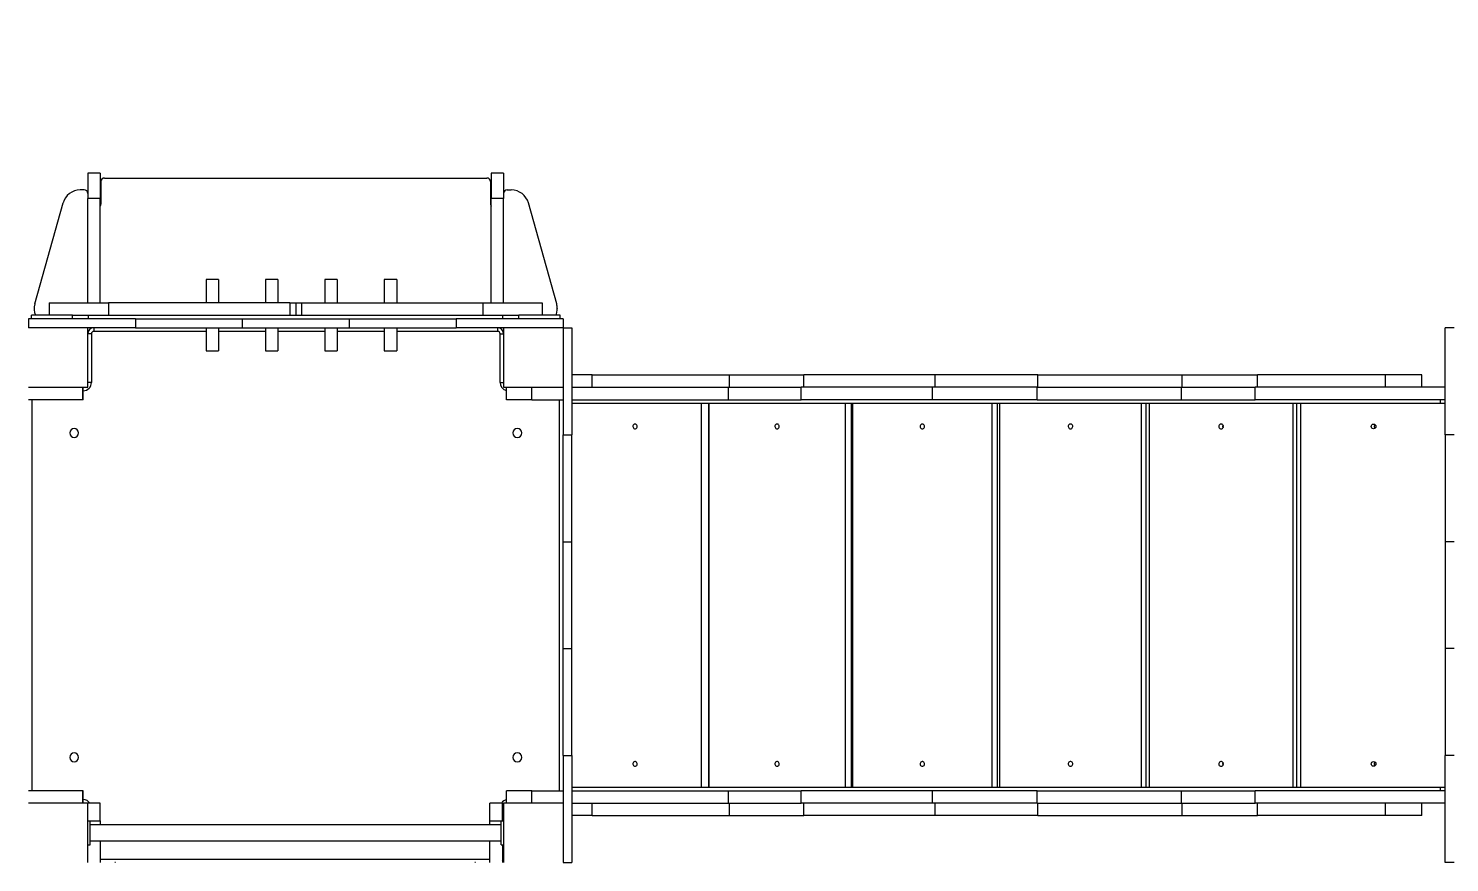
# Model space of a CAD drawing. Header units: millimetres. Extents: x -4225 to 3386, y -4404 to 4471.
# Drawn here: x -1414 to 979, y -391 to 1013 of the extents above; entities that cross this region are included whole.
import ezdxf

# ---------------------------------------------------------------- set-up
doc = ezdxf.new("R2010")
doc.units = ezdxf.units.MM
for name, color, linetype in [('DIKOM_ОБЪЕКТ', 7, 'Continuous'), ('DIKOM_РАЗМЕР_ЗОНА', 7, 'Continuous'), ('DIKOM_РАЗМЕР_ОБЪЕКТА', 7, 'Continuous')]:
    doc.layers.add(name, color=color, linetype=linetype)
doc.styles.add('style1', font='arial.ttf', dxfattribs={"width": 0.8})
doc.dimstyles.new('1-50', dxfattribs={"dimtxt": 300, "dimasz": 200, "dimexe": 100, "dimexo": 0, "dimgap": 100, "dimtad": 1, "dimtxsty": 'style1', "dimcen": 200, "dimclrd": 7, "dimclre": 7, "dimclrt": 7, "dimadec": 1, "dimazin": 2, "dimtfac": 1, "dimtmove": 0, "dimatfit": 2, "dimfxl": 0, "dimlwd": 25, "dimlwe": 18, "dimarcsym": 0})

# ---------------------------------------------------------------- blocks, each defined once
blk = doc.blocks.new('*D1')
at = {"layer": 'Defpoints', "color": 0, "transparency": 16777216}
for p in [(-1903.8, 225.5), (2046.2, 59.5), (2046.2, -2363.3)]:
    blk.add_point(p, dxfattribs=at)
at = {"layer": 'DIKOM_РАЗМЕР_ОБЪЕКТА', "color": 7, "lineweight": 18, "transparency": 16777216}
for p, q in [((-1903.8, 225.5), (-1903.8, -2463.3)), ((2046.2, 59.5), (2046.2, -2463.3))]:
    blk.add_line(p, q, dxfattribs=at)
at = {"layer": 'DIKOM_РАЗМЕР_ОБЪЕКТА', "color": 7, "lineweight": 25, "transparency": 16777216}
blk.add_line((-1703.8, -2363.3), (1846.2, -2363.3), dxfattribs=at)
at = {"layer": 'DIKOM_РАЗМЕР_ОБЪЕКТА', "color": 7, "transparency": 16777216}
for points in [[(-1703.8, -2330), (-1703.8, -2396.7), (-1903.8, -2363.3)], [(1846.2, -2330), (1846.2, -2396.7), (2046.2, -2363.3)]]:
    blk.add_solid(points, dxfattribs=at)
at = {"layer": 'DIKOM_РАЗМЕР_ОБЪЕКТА', "color": 7, "transparency": 16777216, "insert": (-76.5, -2110), "char_height": 300, "attachment_point": 5, "style": 'style1'}
blk.add_mtext('3950', dxfattribs=at)
blk = doc.blocks.new('*D2')
at = {"layer": 'Defpoints', "color": 0, "transparency": 16777216}
for p in [(-3774.9, 4471), (1696.9, 4471), (-963.8, -3629)]:
    blk.add_point(p, dxfattribs=at)
at = {"layer": 'DIKOM_РАЗМЕР_ЗОНА', "color": 7, "lineweight": 18, "transparency": 16777216}
for p, q in [((1696.9, 4471), (-3874.9, 4471)), ((-963.8, -3629), (-3874.9, -3629))]:
    blk.add_line(p, q, dxfattribs=at)
at = {"layer": 'DIKOM_РАЗМЕР_ЗОНА', "color": 7, "lineweight": 25, "transparency": 16777216}
blk.add_line((-3774.9, -3429), (-3774.9, 4271), dxfattribs=at)
at = {"layer": 'DIKOM_РАЗМЕР_ЗОНА', "color": 7, "transparency": 16777216}
for points in [[(-3808.2, 4271), (-3741.5, 4271), (-3774.9, 4471)], [(-3808.2, -3429), (-3741.5, -3429), (-3774.9, -3629)]]:
    blk.add_solid(points, dxfattribs=at)
at = {"layer": 'DIKOM_РАЗМЕР_ЗОНА', "color": 7, "transparency": 16777216, "insert": (-4028, 317.4), "char_height": 300, "attachment_point": 5, "rotation": 90, "style": 'style1'}
blk.add_mtext('8100', dxfattribs=at)
blk = doc.blocks.new('*D0')
at = {"layer": 'Defpoints', "color": 0, "transparency": 16777216}
for p in [(1412.8, 2471), (-2600.7, -1629), (-568.6, -1629)]:
    blk.add_point(p, dxfattribs=at)
at = {"layer": 'DIKOM_РАЗМЕР_ОБЪЕКТА', "color": 7, "lineweight": 18, "transparency": 16777216}
for p, q in [((1412.8, 2471), (-2700.7, 2471)), ((-568.6, -1629), (-2700.7, -1629))]:
    blk.add_line(p, q, dxfattribs=at)
at = {"layer": 'DIKOM_РАЗМЕР_ОБЪЕКТА', "color": 7, "lineweight": 25, "transparency": 16777216}
blk.add_line((-2600.7, 2271), (-2600.7, -1429), dxfattribs=at)
at = {"layer": 'DIKOM_РАЗМЕР_ОБЪЕКТА', "color": 7, "transparency": 16777216}
for points in [[(-2634, 2271), (-2567.4, 2271), (-2600.7, 2471)], [(-2634, -1429), (-2567.4, -1429), (-2600.7, -1629)]]:
    blk.add_solid(points, dxfattribs=at)
at = {"layer": 'DIKOM_РАЗМЕР_ОБЪЕКТА', "color": 7, "transparency": 16777216, "insert": (-2853.9, 421), "char_height": 300, "attachment_point": 5, "rotation": 90, "style": 'style1'}
blk.add_mtext('4100', dxfattribs=at)

msp = doc.modelspace()

# ---------------------------------------------------------------- linework, layer by layer
at = {"layer": 'DIKOM_ОБЪЕКТ', "color": 7, "linetype": 'Continuous', "lineweight": 15}
for p, q in [((-1292.825, 769.464), (-1313.825, 769.464)), ((-1313.825, 769.464), (-1313.825, 726.78)), ((-1292.825, 769.464), (-1292.825, 726.78)), ((-613.825, 769.464), (-634.825, 769.464)), ((-634.825, 769.464), (-634.825, 726.78)), ((-613.825, 769.464), (-613.825, 726.78)), ((-1291.825, 755.464), (-1291.825, 717.464)), ((-1285.825, 761.464), (-641.825, 761.464)), ((-1285.825, 761.464), (-1285.825, 761.464)), ((-1285.825, 761.464), (-641.825, 761.464)), ((-641.825, 761.464), (-641.825, 761.464)), ((-635.825, 755.464), (-635.825, 717.464)), ((-1403.16, 549.553), (-1355.56, 719.553)), ((-1403.16, 549.553), (-1355.56, 719.553)), ((-1355.56, 719.553), (-1355.56, 719.553)), ((-1319.825, 741.464), (-1326.671, 741.464)), ((-1326.671, 741.464), (-1326.671, 741.464)), ((-1319.825, 741.464), (-1326.671, 741.464)), ((-1319.825, 741.464), (-1319.825, 741.464)), ((-1292.825, 726.78), (-1313.825, 726.78)), ((-1313.825, 551.464), (-1313.825, 726.78)), ((-1292.825, 551.464), (-1292.825, 726.78)), ((-613.825, 726.78), (-634.825, 726.78)), ((-634.825, 551.464), (-634.825, 726.78)), ((-613.825, 551.464), (-613.825, 726.78)), ((-607.825, 741.464), (-600.979, 741.464)), ((-607.825, 741.464), (-607.825, 741.464)), ((-607.825, 741.464), (-600.979, 741.464)), ((-600.979, 741.464), (-600.979, 741.464)), ((-524.49, 549.553), (-572.09, 719.553)), ((-572.09, 719.553), (-572.09, 719.553)), ((-524.49, 549.553), (-572.09, 719.553)), ((-1093.825, 590.464), (-1114.825, 590.464)), ((-1114.825, 590.464), (-1114.825, 589.554)), ((-1114.825, 589.554), (-1114.825, 551.464)), ((-1093.825, 590.464), (-1093.825, 589.554)), ((-1093.825, 589.554), (-1093.825, 551.464)), ((-993.825, 590.464), (-1014.825, 590.464)), ((-1014.825, 590.464), (-1014.825, 589.554)), ((-1014.825, 589.554), (-1014.825, 551.464)), ((-993.825, 590.464), (-993.825, 589.554)), ((-993.825, 589.554), (-993.825, 551.464)), ((-893.825, 590.464), (-914.825, 590.464)), ((-914.825, 590.464), (-914.825, 589.554)), ((-914.825, 589.554), (-914.825, 551.464)), ((-893.825, 590.464), (-893.825, 589.554)), ((-893.825, 589.554), (-893.825, 551.464)), ((-793.825, 590.464), (-814.825, 590.464)), ((-814.825, 590.464), (-814.825, 589.554)), ((-814.825, 589.554), (-814.825, 551.464)), ((-793.825, 590.464), (-793.825, 589.554)), ((-793.825, 589.554), (-793.825, 551.464)), ((-1378.825, 551.464), (-1378.825, 530.464)), ((-1378.825, 551.464), (-1278.825, 551.464)), ((-1278.825, 551.464), (-1278.825, 530.464)), ((-973.825, 551.464), (-1278.825, 551.464)), ((-973.825, 551.464), (-973.825, 530.464)), ((-973.825, 551.464), (-963.825, 551.464)), ((-963.825, 551.464), (-963.825, 530.464)), ((-963.825, 551.464), (-963.825, 530.464)), ((-963.825, 551.464), (-953.825, 551.464)), ((-953.825, 551.464), (-953.825, 530.464)), ((-953.825, 551.464), (-648.825, 551.464)), ((-648.825, 551.464), (-648.825, 530.464)), ((-648.825, 551.464), (-548.825, 551.464)), ((-548.825, 551.464), (-548.825, 530.464)), ((-1408.825, 524.464), (-1408.825, 530.464)), ((-1339.556, 530.464), (-1408.825, 530.464)), ((-1404.271, 541.464), (-1404.271, 541.464)), ((-1403.16, 549.553), (-1403.16, 549.553)), ((-1339.556, 530.464), (-1312.591, 530.464)), ((-1339.556, 524.464), (-1339.556, 530.464)), ((-1312.591, 530.464), (-615.06, 530.464)), ((-1312.591, 524.464), (-1312.591, 530.464)), ((-615.06, 530.464), (-588.094, 530.464)), ((-615.06, 524.464), (-615.06, 530.464)), ((-518.825, 530.464), (-588.094, 530.464)), ((-588.094, 524.464), (-588.094, 530.464)), ((-524.49, 549.553), (-524.49, 549.553)), ((-523.379, 541.464), (-523.379, 541.464)), ((-518.825, 524.464), (-518.825, 530.464)), ((-1233.825, 524.464), (-1413.825, 524.464)), ((-1413.825, 524.464), (-1413.825, 509.464)), ((-1233.825, 509.464), (-1413.825, 509.464)), ((-1313.825, 409.464), (-1313.825, 509.464)), ((-1313.825, 409.464), (-1313.825, 509.464)), ((-1303.825, 509.464), (-1303.825, 503.464)), ((-1114.825, 503.464), (-1303.825, 503.464)), ((-1233.825, 524.464), (-1233.825, 509.464)), ((-1233.825, 524.464), (-1053.825, 524.464)), ((-1233.825, 509.464), (-1053.825, 509.464)), ((-1114.825, 509.464), (-1114.825, 470.464)), ((-1093.825, 509.464), (-1093.825, 470.464)), ((-1014.825, 503.464), (-1093.825, 503.464)), ((-1053.825, 524.464), (-1053.825, 509.464)), ((-1053.825, 524.464), (-873.825, 524.464)), ((-1053.825, 509.464), (-873.825, 509.464)), ((-1014.825, 509.464), (-1014.825, 470.464)), ((-993.825, 509.464), (-993.825, 470.464)), ((-914.825, 503.464), (-993.825, 503.464)), ((-914.825, 509.464), (-914.825, 470.464)), ((-893.825, 509.464), (-893.825, 470.464)), ((-814.825, 503.464), (-893.825, 503.464)), ((-873.825, 524.464), (-873.825, 509.464)), ((-873.825, 524.464), (-693.825, 524.464)), ((-873.825, 509.464), (-693.825, 509.464)), ((-814.825, 509.464), (-814.825, 470.464)), ((-793.825, 509.464), (-793.825, 470.464)), ((-623.825, 503.464), (-793.825, 503.464)), ((-693.825, 524.464), (-693.825, 509.464)), ((-513.825, 524.464), (-693.825, 524.464)), ((-513.825, 509.464), (-693.825, 509.464)), ((-623.825, 503.464), (-623.825, 509.464)), ((-613.825, 509.464), (-613.825, 409.464)), ((-513.825, 524.464), (-513.825, 509.464)), ((-513.825, 509.464), (-498.825, 509.464)), ((-513.825, 509.464), (-513.825, 329.464)), ((-498.825, 509.464), (-498.825, 329.464)), ((986.175, 509.464), (971.175, 509.464)), ((971.175, 329.464), (971.175, 509.464)), ((-1307.825, 499.464), (-1313.825, 499.464)), ((-1307.825, 499.464), (-1307.825, 417.464)), ((-619.825, 417.464), (-619.825, 499.464)), ((-619.825, 499.464), (-613.825, 499.464)), ((-1114.825, 470.464), (-1093.825, 470.464)), ((-1014.825, 470.464), (-993.825, 470.464)), ((-914.825, 470.464), (-893.825, 470.464)), ((-814.825, 470.464), (-793.825, 470.464)), ((-1413.825, 409.464), (-1313.825, 409.464)), ((-1413.825, 409.464), (-1313.825, 409.464)), ((-1322.379, 388.464), (-1322.379, 409.464)), ((-1321.446, 388.464), (-1321.446, 409.464)), ((-1307.825, 417.464), (-1313.825, 417.464)), ((-619.825, 417.464), (-613.825, 417.464)), ((-613.825, 409.464), (-513.825, 409.464)), ((-608.825, 388.464), (-608.825, 409.464)), ((-566.421, 388.464), (-566.421, 409.464)), ((-464.509, 430.464), (-498.825, 430.464)), ((-498.825, 409.464), (-235.089, 409.464)), ((-464.509, 409.464), (-464.509, 430.464)), ((-464.509, 430.464), (-233.57, 430.464)), ((-235.089, 388.464), (-235.089, 409.464)), ((-235.089, 409.464), (-112.943, 409.464)), ((-233.57, 409.464), (-233.57, 430.464)), ((-233.57, 430.464), (-108.685, 430.464)), ((-112.943, 388.464), (-112.943, 409.464)), ((108.368, 409.464), (-112.943, 409.464)), ((-108.685, 409.464), (-108.685, 430.464)), ((112.626, 430.464), (-108.685, 430.464)), ((108.368, 388.464), (108.368, 409.464)), ((284.46, 409.464), (108.368, 409.464)), ((112.626, 409.464), (112.626, 430.464)), ((285.539, 430.464), (112.626, 430.464)), ((284.46, 388.464), (284.46, 409.464)), ((284.46, 409.464), (527.621, 409.464)), ((285.539, 409.464), (285.539, 430.464)), ((285.539, 430.464), (528.7, 430.464)), ((527.621, 388.464), (527.621, 409.464)), ((527.621, 409.464), (651.299, 409.464)), ((528.7, 409.464), (528.7, 430.464)), ((528.7, 430.464), (655.152, 430.464)), ((651.299, 388.464), (651.299, 409.464)), ((971.175, 409.464), (651.299, 409.464)), ((655.152, 409.464), (655.152, 430.464)), ((870.769, 430.464), (655.152, 430.464)), ((870.769, 409.464), (870.769, 430.464)), ((931.72, 430.464), (870.769, 430.464)), ((931.72, 409.464), (931.72, 430.464)), ((-1322.379, 388.464), (-1413.825, 388.464)), ((-1407.825, 388.464), (-1407.825, -269.536)), ((-1321.446, 388.464), (-1322.379, 388.464)), ((-566.421, 388.464), (-608.825, 388.464)), ((-566.421, 388.464), (-513.825, 388.464)), ((-519.825, -269.536), (-519.825, 388.464)), ((-498.825, 388.464), (-235.089, 388.464)), ((-235.089, 388.464), (-112.943, 388.464)), ((108.368, 388.464), (-112.943, 388.464)), ((284.46, 388.464), (108.368, 388.464)), ((284.46, 388.464), (527.621, 388.464)), ((527.621, 388.464), (651.299, 388.464)), ((971.175, 388.464), (651.299, 388.464)), ((962.872, 388.464), (962.872, 382.464)), ((-498.825, 382.464), (962.872, 382.464)), ((-280.471, -263.536), (-280.471, 382.464)), ((-268.55, -263.536), (-268.55, 382.464)), ((-268.43, 382.464), (-268.43, -263.536)), ((-38.526, -263.536), (-38.526, 382.464)), ((-27.92, -263.536), (-27.92, 382.464)), ((-26.395, 382.464), (-26.395, -263.536)), ((208.534, -263.536), (208.534, 382.464)), ((217.767, -263.536), (217.767, 382.464)), ((220.991, 382.464), (220.991, -263.536)), ((460.008, -263.536), (460.008, 382.464)), ((467.923, -263.536), (467.923, 382.464)), ((472.675, 382.464), (472.675, -263.536)), ((715.224, -263.536), (715.224, 382.464)), ((721.767, -263.536), (721.767, 382.464)), ((727.951, 382.464), (727.951, -263.536)), ((962.872, 382.464), (971.175, 382.464)), ((-513.825, 329.464), (-498.825, 329.464)), ((-513.825, 149.464), (-513.825, 329.464)), ((-498.825, 149.464), (-498.825, 329.464)), ((986.175, 329.464), (971.175, 329.464)), ((971.175, 329.464), (971.175, 149.464)), ((-513.825, 149.464), (-498.825, 149.464)), ((-513.825, -30.536), (-513.825, 149.464)), ((-498.825, -30.536), (-498.825, 149.464)), ((986.175, 149.464), (971.175, 149.464)), ((971.175, 149.464), (971.175, -30.536)), ((-513.825, -30.536), (-498.825, -30.536)), ((-513.825, -210.536), (-513.825, -30.536)), ((-498.825, -210.536), (-498.825, -30.536)), ((986.175, -30.536), (971.175, -30.536)), ((971.175, -30.536), (971.175, -210.536)), ((-513.825, -210.536), (-513.825, -390.536)), ((-513.825, -210.536), (-498.825, -210.536)), ((-498.825, -210.536), (-498.825, -390.536)), ((986.175, -210.536), (971.175, -210.536)), ((971.175, -390.536), (971.175, -210.536)), ((-1322.379, -269.536), (-1413.825, -269.536)), ((-1322.379, -290.536), (-1322.379, -269.536)), ((-1321.446, -269.536), (-1322.379, -269.536)), ((-1321.446, -290.536), (-1321.446, -269.536)), ((-608.825, -290.536), (-608.825, -269.536)), ((-566.421, -269.536), (-608.825, -269.536)), ((-566.421, -290.536), (-566.421, -269.536)), ((-566.421, -269.536), (-513.825, -269.536)), ((-498.825, -263.536), (962.872, -263.536)), ((-498.825, -269.536), (-235.089, -269.536)), ((-235.089, -290.536), (-235.089, -269.536)), ((-235.089, -269.536), (-112.943, -269.536)), ((-112.943, -290.536), (-112.943, -269.536)), ((108.368, -269.536), (-112.943, -269.536)), ((108.368, -290.536), (108.368, -269.536)), ((284.46, -269.536), (108.368, -269.536)), ((284.46, -290.536), (284.46, -269.536)), ((284.46, -269.536), (527.621, -269.536)), ((527.621, -290.536), (527.621, -269.536)), ((527.621, -269.536), (651.299, -269.536)), ((651.299, -290.536), (651.299, -269.536)), ((971.175, -269.536), (651.299, -269.536)), ((962.872, -263.536), (971.175, -263.536)), ((962.872, -263.536), (962.872, -269.536)), ((-1313.825, -290.536), (-1413.825, -290.536)), ((-1292.825, -290.536), (-1313.825, -290.536)), ((-1313.825, -390.536), (-1313.825, -290.536)), ((-1292.825, -320.535), (-1292.825, -290.536)), ((-615.825, -290.536), (-636.825, -290.536)), ((-636.825, -320.535), (-636.825, -290.536)), ((-615.825, -320.535), (-615.825, -290.536)), ((-615.825, -298.536), (-613.825, -298.536)), ((-513.825, -290.536), (-613.825, -290.536)), ((-613.825, -290.536), (-613.825, -390.536)), ((-498.825, -290.536), (-235.089, -290.536)), ((-464.509, -311.536), (-464.509, -290.536)), ((-235.089, -290.536), (-112.943, -290.536)), ((-233.57, -311.536), (-233.57, -290.536)), ((108.368, -290.536), (-112.943, -290.536)), ((-108.685, -311.536), (-108.685, -290.536)), ((284.46, -290.536), (108.368, -290.536)), ((112.626, -311.536), (112.626, -290.536)), ((284.46, -290.536), (527.621, -290.536)), ((285.539, -311.536), (285.539, -290.536)), ((527.621, -290.536), (651.299, -290.536)), ((528.7, -311.536), (528.7, -290.536)), ((971.175, -290.536), (651.299, -290.536)), ((655.152, -311.536), (655.152, -290.536)), ((870.769, -311.536), (870.769, -290.536)), ((931.72, -311.536), (931.72, -290.536)), ((-1313.825, -320.535), (-1292.825, -320.535)), ((-1313.825, -320.536), (-1309.825, -320.536)), ((-1309.825, -360.536), (-1309.825, -320.536)), ((-617.825, -327.036), (-1309.825, -327.036)), ((-1292.825, -320.535), (-1292.825, -327.036)), ((-636.825, -320.535), (-615.825, -320.535)), ((-636.825, -327.036), (-636.825, -320.535)), ((-617.825, -360.536), (-617.825, -320.536)), ((-617.825, -320.536), (-613.825, -320.536)), ((-615.825, -320.535), (-615.825, -320.536)), ((-464.509, -311.536), (-498.825, -311.536)), ((-464.509, -311.536), (-233.57, -311.536)), ((-233.57, -311.536), (-108.685, -311.536)), ((112.626, -311.536), (-108.685, -311.536)), ((285.539, -311.536), (112.626, -311.536)), ((285.539, -311.536), (528.7, -311.536)), ((528.7, -311.536), (655.152, -311.536)), ((870.769, -311.536), (655.152, -311.536)), ((931.72, -311.536), (870.769, -311.536)), ((-1309.825, -354.036), (-617.825, -354.036)), ((-1292.825, -354.036), (-1292.825, -390.536)), ((-636.825, -390.536), (-636.825, -354.036)), ((-1313.825, -360.536), (-1309.825, -360.536)), ((-617.825, -360.536), (-613.825, -360.536)), ((-615.825, -360.536), (-615.825, -390.536)), ((-615.825, -380.536), (-613.825, -380.536)), ((-1292.825, -384.536), (-636.825, -384.536)), ((-1267.324, -390.536), (-1268.325, -390.536)), ((-661.325, -390.536), (-662.327, -390.536)), ((-513.825, -390.536), (-498.825, -390.536)), ((986.175, -390.536), (971.175, -390.536))]:
    msp.add_line(p, q, dxfattribs=at)
at = {"layer": 'DIKOM_ОБЪЕКТ', "color": 7, "linetype": 'Continuous', "lineweight": 15, "flags": 128}
for points in [[(-392.628, 339.464), (-391.57, 339.642), (-390.606, 340.159), (-389.822, 340.97), (-389.287, 342.003), (-389.049, 343.165), (-389.129, 344.354), (-389.52, 345.464), (-390.187, 346.396), (-391.071, 347.068), (-392.093, 347.419), (-393.163, 347.419), (-394.185, 347.068), (-395.069, 346.396), (-395.736, 345.464), (-396.127, 344.354), (-396.207, 343.165), (-395.969, 342.003), (-395.434, 340.97), (-394.65, 340.159), (-393.686, 339.642), (-392.628, 339.464)], [(-153.478, 339.464), (-152.394, 339.642), (-151.406, 340.159), (-150.602, 340.97), (-150.054, 342.003), (-149.81, 343.165), (-149.892, 344.354), (-150.292, 345.464), (-150.976, 346.396), (-151.882, 347.068), (-152.93, 347.419), (-154.026, 347.419), (-155.074, 347.068), (-155.98, 346.396), (-156.664, 345.464), (-157.064, 344.354), (-157.146, 343.165), (-156.902, 342.003), (-156.354, 340.97), (-155.55, 340.159), (-154.562, 339.642), (-153.478, 339.464)], [(91.07, 339.464), (92.178, 339.642), (93.187, 340.159), (94.008, 340.97), (94.569, 342.003), (94.818, 343.165), (94.734, 344.354), (94.325, 345.464), (93.626, 346.396), (92.701, 347.068), (91.63, 347.419), (90.509, 347.419), (89.439, 347.068), (88.513, 346.396), (87.814, 345.464), (87.405, 344.354), (87.321, 343.165), (87.571, 342.003), (88.131, 340.97), (88.952, 340.159), (89.962, 339.642), (91.07, 339.464)], [(340.5, 339.464), (341.627, 339.642), (342.654, 340.159), (343.49, 340.97), (344.06, 342.003), (344.313, 343.165), (344.228, 344.354), (343.812, 345.464), (343.101, 346.396), (342.159, 347.068), (341.07, 347.419), (339.93, 347.419), (338.84, 347.068), (337.899, 346.396), (337.188, 345.464), (336.771, 344.354), (336.686, 343.165), (336.94, 342.003), (337.51, 340.97), (338.345, 340.159), (339.373, 339.642), (340.5, 339.464)], [(593.949, 339.464), (595.093, 339.642), (596.136, 340.159), (596.984, 340.97), (597.562, 342.003), (597.819, 343.165), (597.733, 344.354), (597.31, 345.464), (596.589, 346.396), (595.633, 347.068), (594.528, 347.419), (593.371, 347.419), (592.266, 347.068), (591.31, 346.396), (590.589, 345.464), (590.166, 344.354), (590.079, 343.165), (590.337, 342.003), (590.915, 340.97), (591.763, 340.159), (592.806, 339.642), (593.949, 339.464)], [(-392.628, -228.536), (-391.57, -228.358), (-390.606, -227.841), (-389.822, -227.03), (-389.287, -225.997), (-389.049, -224.835), (-389.129, -223.646), (-389.52, -222.536), (-390.187, -221.604), (-391.071, -220.932), (-392.093, -220.581), (-393.163, -220.581), (-394.185, -220.932), (-395.069, -221.604), (-395.736, -222.536), (-396.127, -223.646), (-396.207, -224.835), (-395.969, -225.997), (-395.434, -227.03), (-394.65, -227.841), (-393.686, -228.358), (-392.628, -228.536)], [(-153.478, -228.536), (-152.394, -228.358), (-151.406, -227.841), (-150.602, -227.03), (-150.054, -225.997), (-149.81, -224.835), (-149.892, -223.646), (-150.292, -222.536), (-150.976, -221.604), (-151.882, -220.932), (-152.93, -220.581), (-154.026, -220.581), (-155.074, -220.932), (-155.98, -221.604), (-156.664, -222.536), (-157.064, -223.646), (-157.146, -224.835), (-156.902, -225.997), (-156.354, -227.03), (-155.55, -227.841), (-154.562, -228.358), (-153.478, -228.536)], [(91.07, -228.536), (92.178, -228.358), (93.187, -227.841), (94.008, -227.03), (94.569, -225.997), (94.818, -224.835), (94.734, -223.646), (94.325, -222.536), (93.626, -221.604), (92.701, -220.932), (91.63, -220.581), (90.509, -220.581), (89.439, -220.932), (88.513, -221.604), (87.814, -222.536), (87.405, -223.646), (87.321, -224.835), (87.571, -225.997), (88.131, -227.03), (88.952, -227.841), (89.962, -228.358), (91.07, -228.536)], [(340.5, -228.536), (341.627, -228.358), (342.654, -227.841), (343.49, -227.03), (344.06, -225.997), (344.313, -224.835), (344.228, -223.646), (343.812, -222.536), (343.101, -221.604), (342.159, -220.932), (341.07, -220.581), (339.93, -220.581), (338.84, -220.932), (337.899, -221.604), (337.188, -222.536), (336.771, -223.646), (336.686, -224.835), (336.94, -225.997), (337.51, -227.03), (338.345, -227.841), (339.373, -228.358), (340.5, -228.536)], [(593.949, -228.536), (595.093, -228.358), (596.136, -227.841), (596.984, -227.03), (597.562, -225.997), (597.819, -224.835), (597.733, -223.646), (597.31, -222.536), (596.589, -221.604), (595.633, -220.932), (594.528, -220.581), (593.371, -220.581), (592.266, -220.932), (591.31, -221.604), (590.589, -222.536), (590.166, -223.646), (590.079, -224.835), (590.337, -225.997), (590.915, -227.03), (591.763, -227.841), (592.806, -228.358), (593.949, -228.536)]]:
    msp.add_lwpolyline(points, dxfattribs=at)
at = {"layer": 'DIKOM_ОБЪЕКТ', "color": 7, "linetype": 'Continuous', "lineweight": 15, "extrusion": (-2.76751e-16, -3.49148e-15, -1)}
for centre in [(1336.825, 332.464), (590.825, 332.464), (1336.825, -213.536), (590.825, -213.536)]:
    msp.add_circle(centre, 7.5, dxfattribs=at)
at = {"layer": 'DIKOM_ОБЪЕКТ', "color": 7, "linetype": 'Continuous', "lineweight": 15}
for centre in [(850.7, 343.468), (850.7, -224.532)]:
    msp.add_circle(centre, 4.004, dxfattribs=at)
for centre, radius, start, end in [((-1285.825, 755.464), 6, 90, 180), ((-1285.825, 755.464), 6, 90, 180), ((-641.825, 755.464), 6, 0, 90), ((-641.825, 755.464), 6, 0, 90), ((-1326.671, 711.464), 30, 90, 164.357754), ((-1326.671, 711.464), 30, 90, 164.357754), ((-1319.825, 735.464), 6, 0, 90), ((-1319.825, 735.464), 6, 0, 90), ((-607.825, 735.464), 6, 90, 180), ((-607.825, 735.464), 6, 90, 180), ((-600.979, 711.464), 30, 15.642246, 90), ((-600.979, 711.464), 30, 15.642246, 90), ((-1297.825, 717.464), 6, 326.442896, 0), ((-1297.825, 717.464), 6, 326.442896, 0), ((-629.825, 717.464), 6, 180, 213.55731), ((-629.825, 717.464), 6, 180, 213.55731), ((-1374.271, 541.464), 30, 164.357754, 201.510188), ((-1374.271, 541.464), 30, 164.357754, 180), ((-553.379, 541.464), 30, 338.489812, 15.642246), ((-553.379, 541.464), 30, 0, 15.642246), ((-1303.825, 499.464), 10, 90, 180), ((-1303.825, 499.464), 4, 90, 180), ((-623.825, 499.464), 10, 0, 90), ((-623.825, 499.464), 4, 0, 90), ((-1321.787, 417.443), 13.962, 271.401369, 0.08437), ((-605.878, 417.445), 13.947, 179.923235, 257.801948), ((600.717, 343.464), 4.105, 148.385576, 211.614424), ((601.477, 343.464), 4.623, 154.340836, 205.659164), ((855.926, 343.464), 4.05, 131.465772, 228.534228), ((856.525, 343.464), 4.573, 152.124559, 207.875435), ((600.717, -224.536), 4.105, 148.385576, 211.614424), ((601.479, -224.536), 4.623, 154.375169, 205.624831), ((855.926, -224.536), 4.05, 131.465772, 228.534228), ((856.528, -224.536), 4.573, 151.719012, 208.280985), ((-1321.713, -298.319), 13.751, 34.518308, 88.88725), ((-606.053, -298.192), 13.579, 101.780223, 145.679219), ((-623.825, -380.536), 10, 323.130102, 0)]:
    msp.add_arc(centre, radius, start, end, dxfattribs=at)

# ---------------------------------------------------------------- dimensions: what is measured, and where the dimension line sits
at = {"layer": 'DIKOM_РАЗМЕР_ЗОНА'}
dim = msp.add_linear_dim(base=(-3774.863, 4471.001), p1=(-963.825, -3628.999), p2=(1696.897, 4471.001), angle=90, dimstyle='1-50', dxfattribs=at)
dim.commit()
dim.dimension.update_dxf_attribs({"geometry": '*D2', "text_midpoint": (-3774.863, 317.418), "dimtype": 160})
at = {"layer": 'DIKOM_РАЗМЕР_ОБЪЕКТА'}
dim = msp.add_linear_dim(base=(-2600.696, -1628.999), p1=(1412.84, 2471.001), p2=(-568.596, -1628.999), angle=90, dimstyle='1-50', dxfattribs=at)
dim.commit()
dim.dimension.update_dxf_attribs({"geometry": '*D0', "text_midpoint": (-2600.696, 421.001), "dimtype": 160})
dim = msp.add_linear_dim(base=(2046.175, -2363.319), p1=(-1903.826, 225.531), p2=(2046.175, 59.464), dimstyle='1-50', dxfattribs=at)
dim.commit()
dim.dimension.update_dxf_attribs({"geometry": '*D1', "text_midpoint": (-76.533, -2363.319), "dimtype": 160})

doc.saveas('drawing.dxf')
